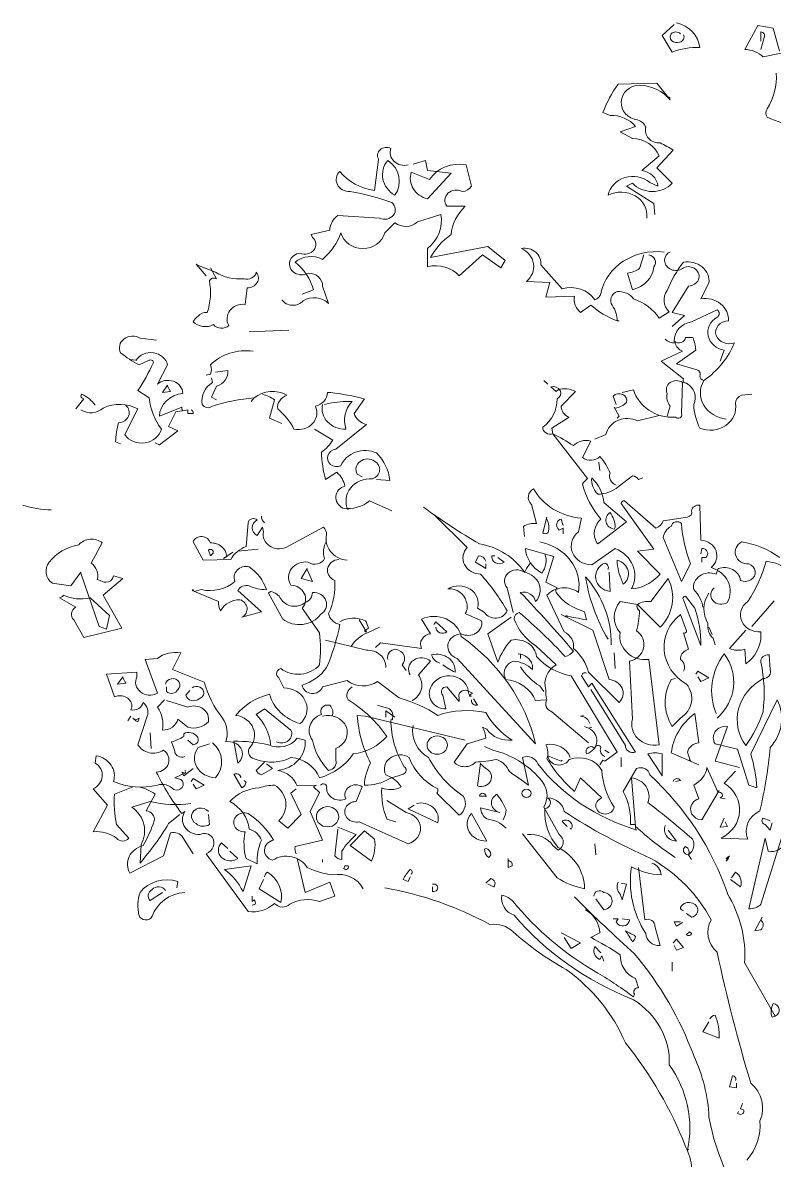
# Model space of a CAD drawing. Header units: metres. Extents: x -208167 to 103314, y -235023 to -104369.
# Drawn here: x 10732 to 14759, y -230575 to -224477 of the extents above; entities that cross this region are included whole.
import ezdxf

# ---------------------------------------------------------------- set-up
doc = ezdxf.new("R2010")
doc.units = ezdxf.units.M
doc.layers.add('FF', color=8, linetype='Continuous')
doc.layers.add('LH', color=94, linetype='Continuous')

# ---------------------------------------------------------------- blocks, each defined once
blk = doc.blocks.new('A$C6F3D4511')
at = {"layer": 'LH', "lineweight": 0}
for p, q in [((1303.59, 3014.61), (1285.37, 3032.82)), ((1138.13, 3026.75), (1129.02, 2988.8)), ((1160.9, 3031.3), (1138.13, 3026.75)), ((1156.35, 3005.5), (1156.35, 3020.68)), ((1180.63, 2991.84), (1160.9, 3031.3)), ((1151.79, 3011.57), (1156.35, 2991.84)), ((1288.41, 2987.28), (1303.59, 3014.61)), ((1086.52, 2994.87), (1153.31, 2979.69)), ((1311.18, 2935.67), (1291.44, 2908.35)), ((1368.86, 2934.16), (1311.18, 2935.67)), ((1291.44, 2911.39), (1292.96, 2909.87)), ((1292.96, 2909.87), (1292.96, 2912.9)), ((1292.96, 2912.9), (1296, 2912.9)), ((1381, 2882.55), (1391.63, 2887.1)), ((1365.82, 2855.22), (1343.05, 2864.33)), ((1347.61, 2844.6), (1365.82, 2855.22)), ((1286.89, 2824.86), (1311.18, 2796.02)), ((1333.95, 2791.47), (1308.14, 2815.76)), ((1311.18, 2796.02), (1288.41, 2770.22)), ((1587.44, 2765.67), (1595.03, 2800.58)), ((1652.71, 2791.47), (1655.75, 2808.17)), ((1655.75, 2808.17), (1673.96, 2802.1)), ((1725.57, 2809.69), (1731.64, 2758.08)), ((1617.8, 2786.92), (1652.71, 2791.47)), ((1652.71, 2744.41), (1617.8, 2786.92)), ((1649.67, 2776.29), (1677, 2788.43)), ((1321.8, 2771.74), (1309.66, 2765.67)), ((1356.71, 2765.67), (1315.73, 2736.82)), ((1347.61, 2770.22), (1356.71, 2765.67)), ((1315.73, 2736.82), (1314.21, 2718.61)), ((1596.55, 2732.27), (1623.87, 2732.27)), ((1667.89, 2706.47), (1632.98, 2718.61)), ((1724.05, 2712.54), (1786.29, 2717.09)), ((1716.46, 2688.25), (1701.28, 2704.95)), ((1798.43, 2692.8), (1825.75, 2685.21)), ((1825.75, 2685.21), (1824.24, 2680.66)), ((1537.35, 2642.71), (1563.15, 2665.48)), ((1563.15, 2665.48), (1648.16, 2647.27)), ((1652.71, 2662.45), (1652.71, 2632.09)), ((1291.44, 2656.37), (1294.48, 2654.86)), ((1336.98, 2629.05), (1330.91, 2651.82)), ((1543.42, 2630.57), (1537.35, 2642.71)), ((1570.74, 2651.82), (1543.42, 2630.57)), ((1605.65, 2616.91), (1570.74, 2651.82)), ((1452.34, 2595.66), (1484.22, 2635.12)), ((1976.03, 2630.57), (1966.92, 2612.35)), ((1968.44, 2622.98), (1992.73, 2633.61)), ((1997.28, 2636.64), (1982.1, 2616.91)), ((1992.73, 2633.61), (1997.28, 2636.64)), ((1347.61, 2594.14), (1355.2, 2621.46)), ((1233.76, 2604.76), (1245.91, 2578.96)), ((1264.12, 2600.21), (1288.41, 2556.19)), ((1505.47, 2607.8), (1470.56, 2606.28)), ((1470.56, 2606.28), (1476.63, 2582)), ((1809.06, 2600.21), (1799.95, 2571.37)), ((1839.42, 2586.55), (1822.72, 2594.14)), ((1924.42, 2569.85), (1921.38, 2597.18)), ((1476.63, 2582), (1434.13, 2583.51)), ((1259.57, 2541.01), (1221.62, 2560.74)), ((1425.02, 2556.19), (1409.84, 2568.33)), ((1288.41, 2556.19), (1270.19, 2551.64)), ((1270.19, 2551.64), (1288.41, 2533.42)), ((1308.14, 2547.08), (1292.96, 2557.71)), ((1367.34, 2542.53), (1370.38, 2542.53)), ((1370.38, 2542.53), (1367.34, 2542.53)), ((1859.15, 2527.35), (1918.35, 2524.31)), ((1258.05, 2515.21), (1268.67, 2515.21)), ((2080.77, 2513.69), (2056.48, 2510.65)), ((1210.99, 2493.96), (1217.06, 2475.74)), ((1282.34, 2471.19), (1253.5, 2493.96)), ((1273.23, 2492.44), (1305.1, 2475.74)), ((1305.1, 2475.74), (1271.71, 2446.9)), ((2067.1, 2477.26), (2082.28, 2469.67)), ((2095.95, 2478.78), (2086.84, 2477.26)), ((1253.5, 2462.08), (1282.34, 2471.19)), ((1968.44, 2457.53), (1950.22, 2460.56)), ((2039.78, 2469.67), (2054.96, 2437.79)), ((1274.75, 2389.22), (1273.23, 2440.83)), ((1479.67, 2443.86), (1473.59, 2437.79)), ((1972.99, 2440.83), (1974.51, 2448.42)), ((1976.03, 2454.49), (1982.1, 2452.97)), ((1362.79, 2424.13), (1346.09, 2428.69)), ((1453.86, 2401.36), (1432.61, 2425.65)), ((1458.42, 2428.69), (1461.45, 2425.65)), ((1461.45, 2425.65), (1469.04, 2433.24)), ((1796.91, 2424.13), (1801.47, 2424.13)), ((1966.92, 2434.76), (1974.51, 2416.54)), ((2039.78, 2434.76), (2035.23, 2425.65)), ((2035.23, 2425.65), (2047.37, 2424.13)), ((2047.37, 2424.13), (2039.78, 2436.27)), ((2039.78, 2436.27), (2039.78, 2434.76)), ((2067.1, 2415.02), (2083.8, 2427.17)), ((1185.19, 2419.58), (1170.01, 2421.1)), ((1376.45, 2418.06), (1371.89, 2404.4)), ((1762, 2389.22), (1746.82, 2413.51)), ((1799.95, 2405.92), (1806.02, 2404.4)), ((1880.4, 2411.99), (1887.99, 2381.63)), ((1910.76, 2415.02), (1915.31, 2408.95)), ((1974.51, 2416.54), (1966.92, 2411.99)), ((2167.29, 2415.02), (2164.25, 2413.51)), ((2164.25, 2413.51), (2176.4, 2396.81)), ((1291.44, 2401.36), (1296, 2384.67)), ((1374.93, 2399.84), (1367.34, 2384.67)), ((2009.42, 2389.22), (2001.83, 2389.22)), ((2009.42, 2395.29), (2009.42, 2389.22)), ((2017.01, 2393.77), (2009.42, 2395.29)), ((2051.93, 2384.67), (2018.53, 2399.84)), ((2018.53, 2393.77), (2027.64, 2392.25)), ((2027.64, 2392.25), (2038.26, 2367.97)), ((2083.8, 2396.81), (2103.53, 2354.31)), ((1308.14, 2386.18), (1340.02, 2377.08)), ((1367.34, 2384.67), (1370.38, 2381.63)), ((1467.52, 2364.93), (1441.72, 2383.15)), ((1887.99, 2381.63), (1869.77, 2372.52)), ((1466, 2355.82), (1414.4, 2281.45)), ((1466, 2355.82), (1467.52, 2364.93)), ((1789.32, 2330.02), (1743.79, 2371)), ((1793.88, 2345.2), (1821.2, 2363.41)), ((2038.26, 2367.97), (2024.6, 2360.38)), ((2024.6, 2360.38), (2051.93, 2337.61)), ((1387.07, 2354.31), (1403.77, 2346.72)), ((1421.99, 2316.36), (1409.84, 2343.68)), ((2051.93, 2337.61), (2058, 2340.65)), ((2117.2, 2342.16), (2109.61, 2339.13)), ((1397.7, 2308.77), (1396.18, 2295.11)), ((1757.45, 2289.04), (1749.86, 2284.48)), ((1787.81, 2292.07), (1804.5, 2279.93)), ((1338.5, 2279.93), (1332.43, 2282.96)), ((1368.86, 2267.78), (1347.61, 2286)), ((1728.61, 2279.93), (1708.87, 2278.41)), ((1245.91, 2179.74), (1247.42, 2237.43)), ((1312.69, 2199.48), (1359.75, 2245.02)), ((1364.3, 2240.46), (1315.73, 2164.57)), ((1356.71, 2210.1), (1390.11, 2241.98)), ((1497.88, 2238.94), (1490.29, 2207.07)), ((1705.84, 2228.32), (1739.23, 2245.02)), ((1642.08, 2220.73), (1593.51, 2167.6)), ((1265.64, 2217.69), (1302.07, 2211.62)), ((1399.22, 2173.67), (1356.71, 2210.1)), ((1428.06, 2193.41), (1423.5, 2216.18)), ((1453.86, 2214.66), (1450.83, 2204.03)), ((1481.18, 2191.89), (1475.11, 2217.69)), ((1510.02, 2202.51), (1508.51, 2185.82)), ((1919.87, 2208.59), (1922.9, 2169.12)), ((1373.41, 2201), (1374.93, 2197.96)), ((1450.83, 2190.37), (1450.83, 2199.48)), ((1450.83, 2199.48), (1456.9, 2196.44)), ((1807.54, 2201), (1863.7, 2167.6)), ((1897.1, 2193.41), (1898.61, 2201)), ((1898.61, 2201), (1906.2, 2187.33)), ((1302.07, 2184.3), (1274.75, 2111.44)), ((1400.73, 2175.19), (1399.22, 2173.67)), ((1986.65, 2146.35), (2001.83, 2176.71)), ((2153.63, 2141.8), (2136.93, 2175.19)), ((1245.91, 2156.98), (1244.39, 2166.08)), ((1340.02, 2161.53), (1306.62, 2123.58)), ((1315.73, 2164.57), (1340.02, 2161.53)), ((1373.41, 2166.08), (1408.32, 2138.76)), ((1506.99, 2166.08), (1464.49, 2152.42)), ((1464.49, 2152.42), (1476.63, 2109.92)), ((1552.53, 2153.94), (1557.08, 2153.94)), ((1576.81, 2153.94), (1581.37, 2143.31)), ((1935.04, 2161.53), (1904.69, 2164.57)), ((1956.3, 2149.39), (1942.63, 2160.01)), ((1951.74, 2152.42), (1956.3, 2149.39)), ((1972.99, 2156.98), (1976.03, 2153.94)), ((1976.03, 2153.94), (1979.06, 2163.05)), ((1238.32, 2150.9), (1244.39, 2150.9)), ((1244.39, 2150.9), (1244.39, 2143.31)), ((1274.75, 2111.44), (1261.08, 2140.28)), ((1538.87, 2143.31), (1547.97, 2150.9)), ((1581.37, 2143.31), (1566.19, 2132.69)), ((1566.19, 2132.69), (1566.19, 2140.28)), ((1945.67, 2147.87), (1986.65, 2146.35)), ((1223.14, 2123.58), (1220.1, 2132.69)), ((1381, 2094.74), (1382.52, 2126.62)), ((1831.83, 2131.17), (1824.24, 2111.44)), ((1840.93, 2115.99), (1831.83, 2132.69)), ((1831.83, 2132.69), (1831.83, 2131.17)), ((2106.57, 2115.99), (2120.23, 2120.55)), ((2168.81, 2125.1), (2141.48, 2037.06)), ((2168.81, 2126.62), (2168.81, 2125.1)), ((2183.99, 2103.85), (2168.81, 2126.62)), ((1320.28, 2078.04), (1294.48, 2115.99)), ((1344.57, 2099.29), (1347.61, 2100.81)), ((1347.61, 2100.81), (1349.12, 2099.29)), ((1362.79, 2111.44), (1361.27, 2106.88)), ((1476.63, 2109.92), (1459.93, 2100.81)), ((1534.31, 2100.81), (1525.2, 2059.83)), ((1824.24, 2111.44), (1840.93, 2115.99)), ((2135.41, 2088.67), (2106.57, 2115.99)), ((2139.97, 2112.96), (2144.52, 2114.47)), ((2211.31, 2108.4), (2183.99, 2103.85)), ((1255.01, 2067.42), (1268.67, 2087.15)), ((1449.31, 2027.95), (1475.11, 2088.67)), ((1868.26, 2049.2), (1889.51, 2091.71)), ((1889.51, 2091.71), (1886.47, 2094.74)), ((1900.13, 2061.35), (1935.04, 2096.26)), ((2003.35, 2096.26), (1963.89, 2078.04)), ((1989.69, 2097.78), (2000.32, 2094.74)), ((2000.32, 2094.74), (2001.83, 2097.78)), ((2001.83, 2097.78), (2003.35, 2096.26)), ((2108.09, 2034.02), (2135.41, 2088.67)), ((2126.3, 2055.27), (2155.14, 2084.12)), ((2200.68, 2084.12), (2176.4, 2068.94)), ((1136.61, 2079.56), (1170.01, 2037.06)), ((1271.71, 2081.08), (1245.91, 2005.18)), ((1306.62, 2035.54), (1340.02, 2073.49)), ((1340.02, 2073.49), (1365.82, 2078.04)), ((1567.71, 2059.83), (1578.33, 2067.42)), ((1839.42, 2067.42), (1813.61, 2026.43)), ((1267.16, 2029.47), (1276.26, 2056.79)), ((1453.86, 2056.79), (1406.81, 2030.99)), ((1418.95, 2061.35), (1415.91, 2047.69)), ((1447.79, 2053.76), (1444.75, 2055.27)), ((1528.24, 2052.24), (1563.15, 2024.92)), ((1596.55, 2058.31), (1572.26, 2046.17)), ((1928.97, 2052.24), (1900.13, 2061.35)), ((2130.86, 2032.51), (2126.3, 2055.27)), ((1233.76, 2035.54), (1229.21, 2023.4)), ((1640.57, 2044.65), (1623.87, 2027.95)), ((1643.6, 2040.1), (1640.57, 2044.65)), ((1661.82, 2049.2), (1648.16, 2024.92)), ((1742.27, 2026.43), (1724.05, 2035.54)), ((1740.75, 2034.02), (1746.82, 2029.47)), ((1743.79, 2027.95), (1754.41, 2047.69)), ((2164.25, 2018.84), (2108.09, 2034.02)), ((2141.48, 2037.06), (2130.86, 2032.51)), ((2179.43, 2047.69), (2164.25, 2018.84)), ((1156.35, 2021.88), (1156.35, 2027.95)), ((1179.12, 2030.99), (1203.4, 2000.63)), ((1227.69, 2017.33), (1224.65, 2006.7)), ((1264.12, 1999.11), (1271.71, 2026.43)), ((1406.81, 2030.99), (1382.52, 1949.02)), ((1563.15, 2024.92), (1547.97, 1977.86)), ((1745.3, 2027.95), (1743.79, 2027.95)), ((1746.82, 2029.47), (1745.3, 2027.95)), ((1180.63, 1999.11), (1179.12, 1974.82)), ((1267.16, 1997.59), (1264.12, 1999.11)), ((1491.81, 2005.18), (1461.45, 1973.31)), ((1661.82, 2000.63), (1722.53, 2009.74)), ((1722.53, 2009.74), (1730.12, 2002.15)), ((1743.79, 1997.59), (1804.5, 2014.29)), ((1142.69, 1965.72), (1144.2, 1990)), ((1323.32, 1982.41), (1308.14, 1841.25)), ((1374.93, 1993.04), (1373.41, 1967.23)), ((1608.69, 1983.93), (1491.81, 1842.76)), ((1514.58, 1991.52), (1514.58, 1983.93)), ((2032.19, 1965.72), (2020.05, 1993.04)), ((2054.96, 1983.93), (2073.18, 1982.41)), ((2073.18, 1982.41), (2054.96, 1926.25)), ((1347.61, 1883.75), (1352.16, 1979.38)), ((1666.37, 1956.61), (1648.16, 1979.38)), ((1690.66, 1973.31), (1684.59, 1964.2)), ((1985.14, 1944.47), (2032.19, 1965.72)), ((1250.46, 1962.68), (1233.76, 1952.06)), ((1233.76, 1952.06), (1245.91, 1945.98)), ((1245.91, 1945.98), (1250.46, 1953.57)), ((1253.5, 1958.13), (1250.46, 1962.68)), ((1289.93, 1949.02), (1283.85, 1950.54)), ((1367.34, 1911.07), (1412.88, 1961.16)), ((1438.68, 1955.09), (1370.38, 1829.1)), ((1423.5, 1955.09), (1412.88, 1936.88)), ((1537.35, 1952.06), (1537.35, 1949.02)), ((1874.33, 1952.06), (1866.74, 1935.36)), ((2085.32, 1961.16), (2130.86, 1958.13)), ((2085.32, 1953.57), (2085.32, 1961.16)), ((2106.57, 1952.06), (2102.02, 1942.95)), ((2114.16, 1941.43), (2106.57, 1953.57)), ((2106.57, 1953.57), (2106.57, 1952.06)), ((2130.86, 1958.13), (2118.71, 1920.18)), ((1408.32, 1942.95), (1343.05, 1829.1)), ((1358.23, 1839.73), (1409.84, 1932.32)), ((1412.88, 1936.88), (1408.32, 1942.95)), ((1485.74, 1938.39), (1479.67, 1929.29)), ((1605.65, 1912.59), (1623.87, 1936.88)), ((1727.09, 1945.98), (1695.21, 1918.66)), ((1809.06, 1936.88), (1772.63, 1947.5)), ((2041.3, 1929.29), (2041.3, 1936.88)), ((2102.02, 1942.95), (2114.16, 1941.43)), ((1171.53, 1826.07), (1132.06, 1915.63)), ((1491.81, 1914.11), (1476.63, 1915.63)), ((1584.4, 1917.14), (1578.33, 1906.52)), ((1585.92, 1926.25), (1593.51, 1930.8)), ((1590.48, 1923.21), (1585.92, 1926.25)), ((1590.48, 1923.21), (1587.44, 1921.7)), ((1587.44, 1921.7), (1590.48, 1921.7)), ((1587.44, 1914.11), (1587.44, 1915.63)), ((1591.99, 1926.25), (1590.48, 1923.21)), ((1590.48, 1921.7), (1590.48, 1923.21)), ((1605.65, 1918.66), (1605.65, 1912.59)), ((1629.94, 1923.21), (1625.39, 1900.45)), ((2012.46, 1923.21), (2006.39, 1930.8)), ((2044.34, 1915.63), (2054.96, 1903.48)), ((1701.28, 1886.78), (1714.95, 1897.41)), ((1711.91, 1901.96), (1717.98, 1903.48)), ((1714.95, 1897.41), (1714.95, 1886.78)), ((1717.98, 1903.48), (1727.09, 1906.52)), ((1895.58, 1900.45), (1856.11, 1865.53)), ((1907.72, 1891.34), (1895.58, 1900.45)), ((2009.42, 1903.48), (2041.3, 1914.11)), ((2092.91, 1903.48), (2094.43, 1898.93)), ((1255.01, 1892.86), (1248.94, 1844.28)), ((1276.26, 1885.27), (1288.41, 1871.61)), ((1467.52, 1895.89), (1412.88, 1844.28)), ((1425.02, 1888.3), (1420.47, 1889.82)), ((1596.55, 1848.84), (1745.3, 1888.3)), ((1704.32, 1883.75), (1705.84, 1882.23)), ((1707.36, 1882.23), (1704.32, 1883.75)), ((1745.3, 1888.3), (1757.45, 1889.82)), ((2024.6, 1883.75), (2009.42, 1870.09)), ((2070.14, 1888.3), (2083.8, 1841.25)), ((2086.84, 1882.23), (2082.28, 1885.27)), ((2082.28, 1885.27), (2083.8, 1879.2)), ((2083.8, 1879.2), (2086.84, 1880.71)), ((2086.84, 1880.71), (2091.39, 1885.27)), ((2091.39, 1885.27), (2086.84, 1882.23)), ((2094.43, 1888.3), (2098.98, 1880.71)), ((1224.65, 1813.92), (1206.44, 1871.61)), ((1408.32, 1870.09), (1412.88, 1868.57)), ((1412.88, 1868.57), (1408.32, 1870.09)), ((1412.88, 1868.57), (1418.95, 1871.61)), ((1564.67, 1867.05), (1570.74, 1870.09)), ((1839.42, 1879.2), (1842.45, 1876.16)), ((1566.19, 1851.87), (1593.51, 1842.76)), ((1834.86, 1848.84), (1847.01, 1851.87)), ((1941.12, 1847.32), (1935.04, 1810.89)), ((2001.83, 1841.25), (2009.42, 1848.84)), ((2015.5, 1854.91), (2015.5, 1859.46)), ((2065.59, 1860.98), (2064.07, 1835.18)), ((1191.26, 1833.66), (1174.56, 1774.46)), ((1224.65, 1842.76), (1191.26, 1833.66)), ((1388.59, 1832.14), (1382.52, 1827.59)), ((1403.77, 1835.18), (1408.32, 1838.21)), ((1555.56, 1832.14), (1567.71, 1838.21)), ((1593.51, 1842.76), (1613.24, 1812.41)), ((1789.32, 1815.44), (1789.32, 1835.18)), ((1994.24, 1836.69), (1977.55, 1842.76)), ((2029.16, 1830.62), (2033.71, 1845.8)), ((1188.22, 1803.3), (1224.65, 1813.92)), ((1248.94, 1807.85), (1289.93, 1827.59)), ((1265.64, 1829.1), (1261.08, 1813.92)), ((1261.08, 1813.92), (1262.6, 1816.96)), ((1303.59, 1789.64), (1303.59, 1826.07)), ((1324.84, 1826.07), (1305.1, 1792.67)), ((1364.3, 1820), (1364.3, 1804.82)), ((1370.38, 1829.1), (1388.59, 1813.92)), ((1388.59, 1813.92), (1391.63, 1815.44)), ((1391.63, 1815.44), (1396.18, 1807.85)), ((1453.86, 1813.92), (1452.34, 1815.44)), ((1473.59, 1823.03), (1453.86, 1813.92)), ((1502.44, 1774.46), (1511.54, 1820)), ((2147.55, 1810.89), (2146.04, 1823.03)), ((1210.99, 1777.49), (1194.3, 1797.23)), ((1236.8, 1803.3), (1220.1, 1762.31)), ((1361.27, 1763.83), (1341.53, 1801.78)), ((1566.19, 1801.78), (1573.78, 1809.37)), ((1573.78, 1810.89), (1578.33, 1772.94)), ((1883.44, 1801.78), (1892.54, 1809.37)), ((1900.13, 1791.16), (1883.44, 1801.78)), ((1895.58, 1812.41), (1907.72, 1798.74)), ((2015.5, 1789.64), (2001.83, 1801.78)), ((2012.46, 1797.23), (2013.98, 1798.74)), ((2013.98, 1798.74), (2012.46, 1797.23)), ((2012.46, 1795.71), (2013.98, 1794.19)), ((2013.98, 1794.19), (2012.46, 1795.71)), ((2013.98, 1794.19), (2018.53, 1795.71)), ((2018.53, 1795.71), (2015.5, 1789.64)), ((1283.85, 1780.53), (1276.26, 1782.05)), ((1285.37, 1783.57), (1286.89, 1780.53)), ((1305.1, 1792.67), (1303.59, 1789.64)), ((1343.05, 1706.15), (1349.12, 1786.6)), ((1425.02, 1786.6), (1393.14, 1753.21)), ((1434.13, 1763.83), (1425.02, 1786.6)), ((1708.87, 1785.08), (1689.14, 1792.67)), ((1922.9, 1779.01), (1925.94, 1782.05)), ((1941.12, 1792.67), (1928.97, 1769.9)), ((2001.83, 1785.08), (1985.14, 1774.46)), ((2004.87, 1780.53), (2001.83, 1785.08)), ((2029.16, 1786.6), (2013.98, 1794.19)), ((2020.05, 1783.57), (2029.16, 1786.6)), ((1174.56, 1774.46), (1162.42, 1769.9)), ((1218.58, 1765.35), (1244.39, 1716.78)), ((1248.94, 1751.69), (1256.53, 1774.46)), ((1695.21, 1775.98), (1692.18, 1771.42)), ((1749.86, 1771.42), (1758.97, 1747.14)), ((1813.61, 1762.31), (1822.72, 1771.42)), ((1827.27, 1730.44), (1813.61, 1762.31)), ((1818.16, 1774.46), (1847.01, 1772.94)), ((1822.72, 1771.42), (1818.16, 1774.46)), ((1856.11, 1760.8), (1848.52, 1768.39)), ((1985.14, 1774.46), (1997.28, 1768.39)), ((1997.28, 1768.39), (2001.83, 1775.98)), ((2091.39, 1771.42), (2118.71, 1759.28)), ((2129.34, 1741.06), (2150.59, 1768.39)), ((1217.06, 1753.21), (1209.48, 1751.69)), ((1564.67, 1756.24), (1566.19, 1756.24)), ((1566.19, 1756.24), (1564.67, 1756.24)), ((1566.19, 1756.24), (1575.3, 1756.24)), ((1605.65, 1724.37), (1639.05, 1760.8)), ((1684.59, 1728.92), (1713.43, 1748.65)), ((1840.93, 1725.88), (1856.11, 1760.8)), ((2058, 1759.28), (2071.66, 1731.96)), ((2065.59, 1747.14), (2092.91, 1738.03)), ((1456.9, 1692.49), (1479.67, 1738.03)), ((1544.94, 1728.92), (1573.78, 1736.51)), ((1637.53, 1712.22), (1681.55, 1734.99)), ((1681.55, 1734.99), (1672.44, 1741.06)), ((1809.06, 1683.38), (1827.27, 1730.44)), ((2018.53, 1727.4), (2013.98, 1730.44)), ((2150.59, 1697.04), (2129.34, 1741.06)), ((1142.69, 1700.08), (1139.65, 1712.22)), ((1142.69, 1715.26), (1153.31, 1719.81)), ((1206.44, 1706.15), (1209.48, 1713.74)), ((1210.99, 1719.81), (1217.06, 1704.63)), ((1587.44, 1727.4), (1564.67, 1681.86)), ((1754.41, 1713.74), (1681.55, 1677.31)), ((1713.43, 1718.29), (1699.77, 1713.74)), ((1860.67, 1703.12), (1840.93, 1725.88)), ((1874.33, 1715.26), (1860.67, 1703.12)), ((1977.55, 1709.19), (1979.06, 1725.88)), ((2038.26, 1710.71), (2021.57, 1725.88)), ((1150.28, 1709.19), (1142.69, 1700.08)), ((1217.06, 1704.63), (1206.44, 1706.15)), ((1282.34, 1681.86), (1294.48, 1700.08)), ((1341.53, 1700.08), (1343.05, 1703.12)), ((1343.05, 1709.19), (1350.64, 1709.19)), ((1343.05, 1703.12), (1343.05, 1709.19)), ((1438.68, 1701.6), (1440.2, 1703.12)), ((1731.64, 1684.9), (1746.82, 1698.56)), ((1746.82, 1698.56), (1768.07, 1674.27)), ((1786.29, 1704.63), (1758.97, 1692.49)), ((1790.84, 1657.58), (1786.29, 1701.6)), ((2045.85, 1657.58), (2035.23, 1695.53)), ((2115.68, 1709.19), (2097.46, 1686.42)), ((1125.99, 1686.42), (1156.35, 1577.13)), ((1150.28, 1686.42), (1145.72, 1665.17)), ((1174.56, 1569.54), (1150.28, 1686.42)), ((1176.08, 1684.9), (1215.55, 1686.42)), ((1403.77, 1677.31), (1402.25, 1659.1)), ((1511.54, 1694.01), (1459.93, 1621.15)), ((1850.04, 1672.76), (1809.06, 1683.38)), ((1950.22, 1669.72), (1959.33, 1678.83)), ((2017.01, 1687.94), (2001.83, 1660.61)), ((1466.01, 1674.27), (1458.42, 1666.69)), ((1567.71, 1668.2), (1566.19, 1669.72)), ((1768.07, 1674.27), (1736.2, 1648.47)), ((1780.22, 1665.17), (1780.22, 1651.51)), ((1982.1, 1660.61), (1919.87, 1564.98)), ((1935.04, 1653.02), (1947.19, 1665.17)), ((2079.25, 1675.79), (2080.77, 1645.43)), ((1207.96, 1648.47), (1203.4, 1657.58)), ((1203.4, 1657.58), (1207.96, 1653.02)), ((1204.92, 1653.02), (1207.96, 1648.47)), ((1207.96, 1653.02), (1206.44, 1651.51)), ((1264.12, 1659.1), (1259.57, 1651.51)), ((1532.79, 1637.84), (1532.79, 1653.02)), ((1558.6, 1659.1), (1561.63, 1654.54)), ((1809.06, 1646.95), (1809.06, 1651.51)), ((1809.06, 1651.51), (1809.06, 1646.95)), ((1834.86, 1596.86), (1847.01, 1653.02)), ((1922.9, 1653.02), (1906.2, 1643.92)), ((2095.95, 1628.74), (2045.85, 1657.58)), ((1200.37, 1621.15), (1194.3, 1630.25)), ((1338.5, 1637.84), (1329.39, 1551.32)), ((1526.72, 1640.88), (1532.79, 1637.84)), ((1771.11, 1640.88), (1775.66, 1640.88)), ((1775.66, 1640.88), (1777.18, 1636.33)), ((1915.31, 1640.88), (1954.78, 1634.81)), ((1927.46, 1598.38), (1915.31, 1640.88)), ((1186.71, 1605.97), (1201.89, 1618.11)), ((1356.71, 1610.52), (1364.3, 1612.04)), ((1362.79, 1584.72), (1356.71, 1610.52)), ((1554.04, 1605.97), (1563.15, 1610.52)), ((1566.19, 1612.04), (1558.6, 1619.63)), ((1681.55, 1615.08), (1678.51, 1622.67)), ((1689.14, 1618.11), (1681.55, 1615.08)), ((1790.84, 1590.79), (1798.43, 1613.56)), ((1798.43, 1613.56), (1834.86, 1596.86)), ((1903.17, 1602.93), (1897.1, 1618.11)), ((2026.12, 1604.45), (2024.6, 1615.08)), ((1365.82, 1593.82), (1362.79, 1584.72)), ((1645.12, 1598.38), (1645.12, 1605.97)), ((1871.29, 1580.16), (1903.17, 1602.93)), ((2065.59, 1583.2), (2047.37, 1596.86)), ((1390.11, 1568.02), (1402.25, 1586.23)), ((1432.61, 1587.75), (1434.13, 1589.27)), ((1813.61, 1581.68), (1790.84, 1590.79)), ((1909.24, 1577.13), (1913.79, 1575.61)), ((1913.79, 1581.68), (1910.76, 1584.72)), ((1913.79, 1590.79), (1913.79, 1581.68)), ((1259.57, 1555.88), (1267.16, 1561.95)), ((1412.88, 1566.5), (1417.43, 1568.02)), ((1165.46, 1533.11), (1154.83, 1555.88)), ((1282.34, 1540.7), (1273.23, 1546.77)), ((1276.26, 1548.29), (1285.37, 1548.29)), ((1285.37, 1548.29), (1282.34, 1540.7)), ((1362.79, 1552.84), (1352.16, 1551.32)), ((1368.86, 1552.84), (1376.45, 1552.84)), ((1371.89, 1548.29), (1368.86, 1552.84)), ((1368.86, 1543.73), (1371.89, 1548.29)), ((1156.35, 1534.63), (1165.46, 1533.11)), ((1259.57, 1528.55), (1262.6, 1531.59)), ((1262.6, 1531.59), (1267.16, 1527.04)), ((1314.21, 1540.7), (1306.62, 1508.82)), ((1396.18, 1530.07), (1409.84, 1522.48)), ((1453.86, 1530.07), (1425.02, 1513.37)), ((1282.34, 1519.45), (1271.71, 1505.78)), ((1286.89, 1513.37), (1282.34, 1519.45)), ((1282.34, 1501.23), (1285.37, 1508.82)), ((1425.02, 1513.37), (1438.68, 1504.27)), ((1438.68, 1504.27), (1449.31, 1522.48)), ((1271.71, 1505.78), (1282.34, 1501.23)), ((1390.11, 1483.02), (1393.14, 1492.12)), ((1393.14, 1492.12), (1396.18, 1486.05)), ((1403.77, 1507.3), (1394.66, 1496.68)), ((1180.63, 1479.98), (1135.1, 1391.94)), ((1288.41, 1481.5), (1288.41, 1466.32)), ((1343.05, 1454.18), (1338.5, 1439)), ((1344.57, 1428.37), (1346.09, 1423.82)), ((1139.65, 1390.42), (1135.1, 1391.94)), ((1242.87, 1366.14), (1233.76, 1382.83)), ((1218.58, 1355.51), (1242.87, 1366.14)), ((1198.85, 1293.27), (1203.4, 1275.06)), ((1192.78, 1273.54), (1192.78, 1281.13)), ((1203.4, 1275.06), (1192.78, 1273.54)), ((1186.71, 1238.63), (1182.15, 1237.11)), ((1183.67, 1247.74), (1186.71, 1238.63)), ((1186.71, 1229.52), (1191.26, 1231.04)), ((1191.26, 1231.04), (1189.74, 1234.08)), ((1265.64, 1170.32), (1264.12, 1171.84))]:
    blk.add_line(p, q, dxfattribs=at)
for centre, radius, start, end in [((1294.07, 2990.5), 46.85, 104.5, 174.65), ((1157.11, 3014.61), 6.12, 97.13, 209.74), ((1279.3, 3012.33), 8.49, 153.43, 259.7), ((1283.09, 3011.57), 9.14, 41.63, 138.37), ((1282.15, 3012.33), 9.42, 242.4, 34.33), ((1182.66, 2950.47), 41.42, 92.8, 135.12), ((1251.5, 2902.43), 92.53, 66.49, 92.52), ((1244.95, 2946.9), 111.51, 177.19, 208.8), ((1340.97, 2870.32), 62.44, 93.66, 142.48), ((1335.44, 2903.64), 29.04, 279.07, 86.95), ((1198.18, 2822.53), 203.94, 18.46, 33.18), ((1134.34, 2886.34), 14.6, 332.1, 27.9), ((1379.45, 2837.14), 45.43, 88.04, 143.24), ((751.77, 3772.92), 977.03, 291.08, 293.88), ((1344.57, 2858.26), 17.31, 105.26, 164.74), ((1307.57, 2857.88), 20.89, 267.4, 13.66), ((1384.8, 2687.86), 168.4, 117.66, 125.55), ((1349.74, 2800.26), 44.39, 92.75, 159.57), ((1713.85, 2816.18), 13.4, 331.02, 118.98), ((1687.18, 2821.11), 21.29, 254.68, 18.6), ((1606.02, 2751.68), 50.12, 29.41, 102.66), ((1738.68, 2773.42), 43.86, 127.61, 211.52), ((1679.72, 2784.28), 40.09, 302.54, 36.58), ((1338.96, 2762.42), 29.48, 99.79, 173.68), ((1347.08, 2744.01), 37.52, 9.94, 132.35), ((1643.23, 2778.35), 35.24, 285.61, 16.62), ((1717.97, 2837.94), 81.02, 279.72, 323.68), ((1769.02, 2776.28), 19.74, 267.26, 43.86), ((1318.01, 2795.43), 38.88, 220.43, 319.57), ((1601.86, 2772.5), 15.96, 205.35, 267.27), ((1364.76, 2716.98), 38.66, 60.09, 186.6), ((1609.86, 2741.95), 17.03, 325.37, 120.94), ((1825.15, 2446.13), 315.63, 100.42, 112.21), ((1541.29, 2678.99), 76.76, 4.65, 43.96), ((1716.58, 2726.59), 15.92, 132.42, 298.02), ((1693.31, 2708.26), 61.21, 170.26, 228.45), ((1763.52, 2690.53), 34.99, 3.73, 49.4), ((1685.36, 2722.74), 23.88, 222.97, 311.82), ((1553.28, 2602.48), 104.91, 25.27, 52.05), ((1749.1, 2695.71), 33.48, 192.87, 347.13), ((1879.88, 2718.68), 102.75, 197.22, 226.43), ((1834.97, 2668.91), 15.92, 132.42, 298.02), ((1508.42, 2638.46), 24.43, 79.05, 187.85), ((1528.44, 2632.46), 33.7, 117.15, 227.03), ((1283.14, 2642.67), 16.65, 226.61, 47.08), ((1312, 2573.17), 83.99, 10.22, 97.84), ((1325.85, 2639.52), 12.56, 101.64, 216.28), ((1826.51, 2614.63), 34.36, 46.79, 120.53), ((1840.06, 2636.82), 18.19, 237.58, 82.46), ((1265.78, 2608.04), 32.19, 79.39, 185.84), ((1264.54, 2616.24), 16.03, 63.41, 268.51), ((1108.54, 2525.66), 199.06, 19.66, 34.94), ((1359.27, 2636.3), 43.74, 185.52, 254.54), ((1360.23, 2659.21), 38.08, 232.36, 262.4), ((1640.57, 2589.2), 44.57, 74.19, 141.57), ((1907.06, 2574.5), 86.6, 131.18, 166.89), ((1829.55, 2600.97), 20.51, 87.88, 182.12), ((1920.78, 2613.38), 16.21, 143.67, 272.13), ((1921.42, 2625.53), 13.93, 190.56, 288.93), ((1933.32, 2673.14), 61.23, 263.08, 305), ((1970.72, 2605.52), 7.81, 29.06, 119.05), ((2095.73, 2589.42), 119.84, 170.44, 196.1), ((1272.52, 2577.07), 28.16, 316.55, 33.51), ((1439.44, 2556.19), 41.52, 71.9, 149.21), ((1239.43, 2544.98), 34.6, 79.21, 184.06), ((1372.81, 2508.63), 75.24, 110.8, 149.26), ((1368.86, 2563.78), 27.36, 86.82, 146.31), ((1363.82, 2576.27), 16.22, 330.71, 66.16), ((1409.84, 2591.86), 15.65, 194.04, 247.16), ((1401.92, 2579.07), 32.51, 315.27, 7.86), ((1821.68, 2550.68), 30.01, 57.28, 136.4), ((1853.31, 2587.77), 19.44, 217.55, 327.9), ((1226.17, 2554.67), 7.59, 126.87, 233.13), ((1311.03, 2676.38), 146.42, 293.91, 312.44), ((1416.81, 2542.89), 46.43, 146.77, 180.45), ((1927.05, 2545.78), 24.22, 333.42, 96.23), ((1204.92, 2523.56), 18.97, 343.74, 90), ((1205.6, 2523.36), 29.89, 280.39, 57.61), ((1982.86, 2542.91), 13.48, 32.35, 99.73), ((1975.27, 2526.59), 30.23, 28.5, 51.11), ((1254.32, 2510.38), 31.08, 357.7, 80.28), ((1959.45, 2545.33), 14.95, 224.05, 323.58), ((1983.88, 2557.24), 24.2, 239.17, 317.89), ((1203.4, 2525.83), 21.14, 248.96, 338.96), ((1308.9, 2493.2), 55.41, 156.6, 179.21), ((1278.3, 2515.69), 9.64, 182.85, 317.18), ((1285.59, 2523.77), 17.76, 264.39, 319.21), ((2091.97, 2497.72), 19.5, 334.74, 125.06), ((1328.91, 2555.71), 142.05, 200.44, 231.94), ((1266.49, 2508.64), 17.55, 292.59, 351.66), ((1922.59, 2420.67), 72.51, 42.52, 98.17), ((2064.77, 2464.41), 25.53, 30.2, 168.12), ((2064.83, 2473.97), 4, 55.31, 198.43), ((1961.08, 2666.28), 230.97, 301.65, 310.02), ((1254.44, 2454.49), 7.65, 97.13, 203.39), ((1973.51, 2457.33), 23.51, 172.09, 253.72), ((1993.49, 2462.08), 19.04, 156.5, 203.5), ((2489.85, 2658.65), 467.4, 203.44, 209.69), ((1203.01, 2423.33), 43.5, 276.53, 28.18), ((1239.33, 2451.71), 8.1, 284.47, 358.21), ((1266.9, 2444.62), 5.32, 272.73, 25.35), ((1282.12, 2428.6), 15.12, 336.67, 126.01), ((1951.55, 2410.52), 37.13, 350.52, 54.72), ((2039.38, 2421.73), 22.38, 45.88, 177.73), ((1282.07, 2415.7), 27.93, 122.28, 203.86), ((1287.38, 2443.62), 60.58, 266.66, 345.73), ((1268.93, 2417.3), 27.59, 324.71, 11.1), ((1448.79, 2399.28), 30.94, 71.88, 121.54), ((1465.44, 2422.93), 10.92, 70.75, 239.7), ((1847.33, 2063.05), 364.58, 97.95, 106), ((1826.13, 2425.19), 24.69, 182.47, 254.85), ((1883.58, 2386.5), 39.4, 46.39, 122.9), ((2012.68, 2383.6), 39.26, 1.56, 83.67), ((1179.87, 2406.17), 14.42, 359, 68.38), ((1231.99, 2399.86), 38.18, 170.87, 293.84), ((1367.66, 2410.75), 11.43, 39.73, 196.87), ((1377.42, 2425.54), 27.51, 221.17, 261.61), ((1520.93, 2412.72), 61, 179.27, 229.34), ((1772.63, 2293.95), 115.25, 76.29, 93.78), ((1728.23, 2377.91), 48.15, 342.48, 40.14), ((1853.84, 2399.09), 22.13, 354.09, 67.83), ((1913.8, 2367.96), 55.26, 105.95, 127.18), ((1889.38, 2169.06), 246.9, 70.21, 85.03), ((1954.77, 2425.65), 112.84, 326.53, 354.59), ((2191.12, 2375.48), 51.46, 117.59, 147.83), ((2165.01, 2418.06), 3.79, 306.87, 53.13), ((1143.44, 2409.71), 113.22, 336.7, 357.31), ((1279.71, 2386.8), 5.52, 154.08, 318.54), ((1434.41, 2401.17), 19.45, 292.06, 0.56), ((1735.94, 2397.06), 27.21, 286.75, 343.25), ((1775.66, 2397.48), 34.1, 267.45, 11.7), ((1845.11, 2390.36), 27.7, 156.6, 283.46), ((1944.12, 2321.63), 101.56, 132.24, 155.7), ((1979.44, 2408.57), 9.67, 228.18, 334.44), ((2006.39, 2390.74), 4.8, 108.44, 198.43), ((2011.7, 2398.33), 7, 319.4, 12.53), ((2110.94, 2352.2), 52.22, 62.06, 121.31), ((2113.57, 2390.76), 16.75, 133.63, 266.82), ((2153.88, 2416.29), 25.76, 224.2, 305.41), ((1355.3, 2348.65), 32.27, 10.09, 118.26), ((1966.13, 2336.85), 151.16, 2.02, 14.24), ((1590.98, 2130.34), 257.8, 119, 127.05), ((1469.92, 2366.39), 11.27, 249.69, 0.3), ((2078.11, 2370.25), 30.01, 193.16, 327.92), ((1416.67, 2319.24), 25.38, 41.61, 105.62), ((1851.56, 2377.08), 65.91, 208.93, 231.55), ((1788.13, 2271.11), 79.59, 138.41, 174.74), ((1745.56, 2289.29), 38.58, 20.34, 116.06), ((1787.48, 2315.82), 14.32, 246.35, 82.61), ((1608.7, 2329.21), 201.91, 345.87, 358.94), ((1468.29, 2259.94), 92.5, 141.22, 160.67), ((1409.85, 2330.24), 18.43, 222.12, 311.15), ((1740.06, 2296.59), 16.07, 121.57, 250.45), ((1742.27, 2296.9), 17.09, 332.62, 128.43), ((1366.58, 2285.24), 15.37, 290.23, 20.22), ((1819.31, 2260.65), 44.49, 135.07, 168.78), ((1349.12, 2273.86), 12.24, 97.13, 150.25), ((1459.55, 2235.65), 69.73, 137.28, 174.8), ((1274.23, 2307.02), 151.77, 322.52, 346.79), ((1371.13, 2280.18), 37.29, 318.85, 4.28), ((1395.42, 2257.92), 30.23, 28.5, 51.11), ((1737.06, 2244.46), 37.06, 336.75, 93.68), ((1401.04, 2304.22), 48.61, 228.55, 267.85), ((1416.3, 2303.43), 87.55, 274.72, 333.78), ((1486.37, 2250.67), 16.43, 314.47, 58.95), ((1769.5, 2250.45), 19.84, 297.64, 71.89), ((1249.36, 2227.35), 10.26, 5.4, 100.86), ((1358.99, 2239.7), 5.37, 8.13, 81.87), ((1770.35, 2275.94), 43.87, 224.82, 280.97), ((2210.83, 2363.81), 133.99, 270.85, 289.4), ((1267.92, 2226.04), 8.65, 164.75, 254.74), ((1420.03, 2199.76), 46.64, 146.81, 178.48), ((1372.11, 2212.92), 15.23, 280.67, 54.27), ((1149.39, 2847.04), 796.75, 302.31, 309.74), ((1882.98, 2220.27), 17.19, 317.15, 356.45), ((1013.87, 2225.64), 261.53, 340.95, 355.93), ((1281.36, 2201.54), 8.62, 6.5, 140.1), ((1277.78, 2181.26), 24.48, 7.13, 60.25), ((1320.54, 2217.06), 19.25, 196.41, 245.96), ((1370.74, 2190.78), 33.8, 332.54, 44.95), ((1451.58, 2206.31), 8.65, 15.26, 74.74), ((1449.31, 2204.79), 11.28, 312.27, 19.65), ((1502.3, 2201.41), 30.24, 154.02, 198.35), ((1494.85, 2181.77), 25.71, 53.81, 100.2), ((1911.85, 2207.32), 8.11, 8.97, 134.16), ((1899.07, 2200.24), 14.74, 298.94, 61.06), ((1407.63, 2169.9), 31.14, 271.28, 49.01), ((1477.39, 2195.68), 5.37, 225, 315), ((1768.6, 2181.32), 35.2, 276.57, 12.35), ((1820.01, 2189.39), 17.03, 137.06, 181.82), ((1873.7, 2189.18), 23.78, 245.14, 10.25), ((1989.14, 2172.46), 13.39, 18.49, 168.24), ((1201.5, 2067.18), 110.74, 98.47, 130.88), ((1175.21, 2159.85), 19.59, 268.11, 59.37), ((1248.04, 2153.73), 26.1, 94.7, 228.43), ((1500.99, 2104.5), 73.8, 101.92, 188.79), ((1595.3, 2074.35), 101.32, 101.39, 148.94), ((1770.59, 2160.24), 37.05, 342.97, 29.05), ((1905.28, 2127.42), 45.27, 26.86, 67.09), ((1975.04, 2151.9), 23.31, 87.58, 178.72), ((2152.97, 2157.42), 23.94, 37.99, 132.07), ((2159.24, 2104.91), 68.42, 34.15, 79.39), ((1244.55, 2157.22), 8.87, 91.03, 225.36), ((1394, 2120.79), 49.76, 114.45, 205.59), ((1511.71, 2145.51), 35.47, 161.13, 215.13), ((1454.21, 2169.67), 52.9, 302.59, 356.11), ((1546.1, 2151.84), 11.18, 229.7, 10.82), ((1576.62, 2143.41), 10.53, 88.97, 172.23), ((1573.36, 2150.2), 26.62, 270.9, 40.81), ((1976.03, 2160.01), 4.29, 45, 225), ((1155.04, 2086.72), 58.45, 96.17, 172.12), ((1375.34, 2198.54), 232.87, 193.34, 211.16), ((1179.83, 2126.26), 14.98, 110.6, 297.33), ((1376.64, 2124.12), 23.09, 105.73, 228.28), ((1279.94, 2147.73), 90.45, 336.34, 359.13), ((1377.56, 2119.44), 24.93, 277.94, 63.73), ((1391.63, 2134.21), 8.17, 111.8, 201.8), ((1443.23, 2097.78), 71.36, 23.84, 38.09), ((1783.46, 2129.66), 18.26, 293.84, 85.89), ((1820.44, 2155.46), 15.65, 202.83, 309.09), ((1834.28, 2118.27), 25.36, 329.42, 99.01), ((1964.78, 2076.41), 75.33, 128.05, 163.52), ((1922.45, 2117.87), 18.32, 339.44, 102.94), ((2169.57, 2121.3), 25.96, 127.88, 195.25), ((2194.63, 2128.33), 25.98, 309.92, 35.22), ((1211.05, 2109.88), 24.54, 68.35, 172.8), ((1243.36, 2094.94), 41.25, 107.83, 206.5), ((1232.7, 2101.45), 24.11, 351.23, 113.38), ((1356.63, 2159.93), 61.82, 216.01, 258.75), ((1554.89, 2010.02), 175.44, 141.58, 181.08), ((1111.39, 2161.03), 308.91, 331.96, 352.19), ((1515.19, 2097.16), 30.2, 102.79, 219.27), ((1519.79, 2112.1), 18.39, 322.15, 127.85), ((1871.14, 1887.11), 379.93, 141.51, 152.44), ((2132.06, 2121.85), 11.9, 186.31, 311.61), ((1215.45, 2089.37), 15.69, 234.95, 46.86), ((1362.02, 2085.04), 74.29, 155.38, 221.79), ((1449.31, 2067.42), 33.43, 39.47, 129.47), ((1453.1, 2095.5), 8.65, 344.75, 37.87), ((1606.41, 2074.97), 29.08, 56.76, 195.05), ((1910.29, 2104.78), 119.73, 176.09, 202.84), ((1857.67, 2082.03), 23.39, 93.82, 218.68), ((1893.46, 2151.74), 53.98, 269.02, 297.46), ((1922.9, 2091.7), 12.97, 20.56, 110.55), ((1976.79, 2149.13), 52.95, 225.39, 284.1), ((1191.92, 2065.37), 49.44, 331.28, 32.19), ((1296.89, 2061), 54.6, 137.66, 171.64), ((1268.67, 2083.36), 3.79, 323.13, 90), ((1396.94, 2134.97), 76.84, 286.65, 327.09), ((3063.23, 754.31), 2047.2, 139.15, 142.66), ((1510.35, 2074.9), 18.81, 77.01, 170.37), ((1621.09, 2072.73), 26.59, 87.27, 168.48), ((1822.79, 2073.47), 19.81, 85.82, 237.31), ((1841.3, 2092.35), 17.09, 177.08, 247.86), ((1890.11, 2074.63), 20.44, 100.27, 157.05), ((2168.85, 2138.59), 56.17, 255.87, 297.29), ((2204.48, 2095.5), 12, 214.7, 251.57), ((1158.88, 2055.89), 28.05, 264.83, 52.17), ((1445.09, 2007.82), 199.2, 162.59, 180.76), ((1324.84, 2052.74), 25.71, 53.81, 100.2), ((1333.19, 2069.7), 7.81, 299.06, 29.05), ((1333.82, 2052.24), 41.11, 321.12, 38.88), ((1616.56, 2069.78), 23.06, 158.99, 209.81), ((1850.72, 2093.73), 23.39, 227.34, 331.59), ((1937.39, 2065.93), 16.07, 109.55, 238.43), ((1932.12, 2049.31), 31.77, 25.25, 90.2), ((1939.6, 2075.01), 24.48, 330.26, 7.12), ((2168.25, 2056.93), 14.51, 320.4, 55.86), ((1228.31, 2002.54), 72.41, 302.45, 48.53), ((1526, 2071.63), 189.23, 182.66, 192.87), ((1488.53, 1753.18), 303.33, 97.72, 103.85), ((2077.07, 1465.47), 817.28, 133.34, 140.35), ((1513.35, 2049.84), 10.35, 356.45, 74.63), ((1551.71, 2069.05), 18.47, 199.58, 330.03), ((1643.39, 2011.85), 41.65, 63.74, 168.21), ((1763.02, 2014), 36.72, 56.57, 118.85), ((1778.49, 2061.22), 21.65, 282.69, 352.29), ((1843.48, 2077.45), 37.57, 213.35, 311.26), ((1207.2, 2037.06), 28.45, 316.08, 9.21), ((1441.49, 2075.17), 86.2, 305.71, 342.47), ((1592.36, 2042.57), 20.42, 169.86, 300.16), ((1630.4, 2035.74), 10.17, 230, 358.88), ((1785.53, 2024.16), 45.86, 151.31, 167.57), ((2167.75, 2108.05), 390.46, 190.02, 200.9), ((1216.93, 2022.16), 60.58, 180.26, 231.38), ((1270.19, 2029.09), 3.06, 172.88, 299.74), ((1328.62, 2019.82), 37.78, 261.93, 10.08), ((1358.92, 2006.98), 28.42, 127.7, 256.25), ((1461.78, 2004.64), 26.44, 118.14, 188.73), ((1795.1, 1776.9), 310.36, 128.33, 167.75), ((1601.39, 2003.79), 21.16, 290.17, 86.68), ((1645.54, 2007.46), 17.65, 337.23, 81.48), ((1719.66, 1977.98), 53.47, 28.71, 64.98), ((2045.15, 1999.87), 233.06, 173.46, 186.54), ((1190.24, 2026.6), 29.12, 250.74, 296.88), ((1490.75, 1942.54), 80.07, 133.49, 166.55), ((1521.39, 1983.79), 31.26, 77.34, 174.17), ((1444.99, 1945.64), 107.9, 17.37, 39.51), ((1702.62, 1983.59), 15.78, 100.44, 220.68), ((1698.68, 1985.56), 13.6, 346.63, 85.43), ((1145.72, 1979.38), 10.73, 351.87, 98.13), ((1281.36, 1944.9), 84.41, 146.47, 224.95), ((1120.69, 1930.33), 109.08, 339.91, 34.12), ((1260.33, 1983.17), 15.96, 357.27, 64.65), ((1286.08, 1969.76), 16.02, 127.8, 206.21), ((1455.38, 2009.74), 24, 214.7, 251.57), ((1420.54, 2042.18), 88.96, 281.77, 321.64), ((1519.89, 1967.99), 23.64, 95.53, 185.53), ((1639, 1963.7), 27.39, 73.81, 185.31), ((1629.83, 1992.71), 17.02, 285.9, 350.84), ((1661.89, 1966.06), 19.13, 330.38, 135.88), ((1742.27, 1970.27), 27.37, 86.82, 183.18), ((2028.4, 1953.57), 40.34, 48.82, 101.94), ((1153.25, 1961.81), 11.27, 159.69, 270.3), ((1435.18, 1926.49), 283.52, 169.56, 186.2), ((1440.35, 1942.19), 37.6, 344.79, 55.86), ((1428.24, 2019.4), 99.34, 305.37, 330.36), ((1527.3, 1937.67), 41.76, 92.88, 137.81), ((1517.61, 1959.64), 21.14, 338.96, 68.96), ((1544.93, 2081.09), 137.27, 299.12, 308.26), ((1862.64, 2006.68), 70.69, 212.45, 250.82), ((1845.41, 1998.36), 40.48, 218.24, 309.74), ((1868.51, 1958.79), 8.9, 310.85, 71.77), ((1112.62, 1882.65), 79.14, 327.16, 59.06), ((1218.07, 1911.71), 80.97, 330.31, 27.44), ((1384.29, 1926.3), 22.79, 94.46, 221.94), ((1418.19, 1954.84), 5.32, 2.73, 115.35), ((1541.3, 1896.71), 52.46, 94.32, 160.63), ((1620.53, 1926.87), 28.54, 23.82, 181.24), ((1691.44, 1939.76), 30.21, 146.09, 238.1), ((2032.19, 1939.91), 10.73, 8.13, 225), ((2065.95, 1944.57), 21.36, 239.04, 24.93), ((1299.22, 1917.81), 39.82, 143.62, 234.8), ((1434.13, 1927.77), 42.75, 343.5, 6.11), ((1596.7, 1921.85), 9.51, 340.41, 109.59), ((1624.21, 1928.85), 8.03, 315.46, 92.46), ((1625.17, 1925.49), 25.05, 270.5, 31.01), ((1748.96, 1973.65), 35.27, 231.67, 312.14), ((1756.05, 1922.82), 16.69, 334.48, 57.41), ((1823.93, 1941.45), 15.56, 197.09, 354.33), ((1867.01, 1900.5), 34.86, 90.45, 217.67), ((1815.98, 1986.63), 174.34, 324.45, 346), ((1996.51, 1927.14), 10.69, 50.2, 249.29), ((2033.93, 1936.21), 10.11, 202.6, 316.79), ((1201.33, 1884.77), 75.83, 155.99, 219.34), ((1463.06, 1908.94), 13.79, 288.9, 29.03), ((1747.96, 1741.06), 185.27, 106.54, 126.59), ((1883.63, 1750.98), 199.42, 124.35, 148.59), ((1821.25, 1941.67), 68.86, 287.93, 345.76), ((1864.15, 1837.14), 90.77, 35.47, 74.78), ((2000.91, 1925.66), 11.81, 226.16, 348.05), ((2110.37, 1904.79), 17.51, 61.52, 184.29), ((1594.58, 1778.11), 119.68, 68.97, 103.72), ((1579.63, 1914.22), 7.81, 260.41, 359.2), ((1718.74, 1889.06), 14.6, 117.9, 207.9), ((1809.44, 1895.32), 15.7, 134.51, 206.56), ((1801.27, 1896.34), 10.56, 331.73, 105.59), ((2000.5, 1883.52), 21.87, 65.91, 191.41), ((2100.5, 1874.64), 53.9, 147.65, 189.73), ((2090.25, 1895.13), 21.24, 131.38, 198.76), ((2091.12, 1913.69), 15.13, 189.98, 282.64), ((1347.02, 1950.88), 201.36, 195.85, 213.51), ((1191.94, 1817.15), 98.54, 6.08, 50.2), ((1314.62, 1874.81), 34.18, 259.08, 15.17), ((1425.32, 1874.21), 14.09, 91.21, 172.06), ((1455.14, 1950.75), 124.54, 305.09, 333.09), ((1544.44, 1882.54), 162.91, 331.51, 359.89), ((1531.4, 1904.4), 226.52, 335.62, 356.31), ((1800.55, 1861.23), 28.37, 72.56, 246.68), ((1800.63, 1864.69), 28.44, 326.11, 69.53), ((1970.82, 1835.02), 84.58, 138.25, 175.77), ((1943.46, 1856.99), 33.27, 99.31, 220.98), ((2000.29, 1860.37), 49.23, 149.62, 197.21), ((2046.47, 1887.75), 22.24, 190.37, 272.31), ((1208.34, 1852.63), 19.07, 328.84, 95.71), ((1424.02, 1848.01), 23.39, 118.44, 249.73), ((1531.65, 1887.2), 38.68, 262.68, 328.6), ((1605.91, 1851.62), 39.72, 152.29, 179.63), ((1623.94, 1863.12), 51.01, 302.29, 11.31), ((1870.28, 1859.49), 15.41, 156.89, 297.35), ((2001.08, 1897.41), 28.57, 219.61, 286.99), ((1638.29, 1840.49), 15.18, 0, 180), ((1773.32, 1901.02), 75.59, 217.59, 262.55), ((1722.08, 1867.43), 103.83, 318.58, 349.68), ((1881.01, 1844.78), 46.33, 174.98, 263.6), ((1874.1, 1869.92), 32.55, 213.67, 298.25), ((1944.76, 1593.96), 253.38, 90.82, 102.6), ((2002.33, 1849.65), 8.42, 141.31, 266.61), ((2008.17, 1846.16), 15.19, 61.18, 144.81), ((2057.24, 1915.63), 73.69, 235.49, 251.38), ((2009.64, 1908.87), 869.95, 184.76, 191.73), ((1247.24, 1825.64), 18.72, 10.67, 84.78), ((1346.96, 1839.67), 11.27, 249.69, 0.3), ((1384.04, 1832.14), 11.56, 293.2, 23.2), ((1399.06, 1835.02), 4.71, 1.85, 159.23), ((1408.48, 1829.86), 8.35, 332.97, 91.04), ((1470.19, 1810.44), 31.48, 78.19, 162.32), ((1503.82, 1828), 30.24, 154.02, 198.35), ((1589.94, 1705.79), 130.94, 105.22, 142.73), ((1638.29, 1840.49), 15.18, 180, 0), ((1906.53, 1829.86), 12.96, 275.28, 24.21), ((1948.63, 1826.01), 20.33, 76.84, 228.05), ((2001.78, 1812.99), 42.52, 132.62, 218.36), ((1967.65, 1818.7), 32.11, 271.42, 34.07), ((2018.53, 1831.13), 10.64, 244.65, 357.27), ((2057.85, 1815.87), 20.21, 126.41, 266.11), ((2060.99, 1852.69), 25.52, 233.63, 333.36), ((1456.11, 1751.1), 294.3, 165.24, 176.34), ((1314.21, 1790.4), 37.22, 73.41, 106.59), ((1427.31, 1781.5), 38.27, 67.89, 153.23), ((1268.67, 1930.62), 234.94, 314.77, 331.49), ((1456.82, 1824.39), 16.83, 206.21, 355.36), ((1504.71, 1804.92), 16.55, 65.62, 164.42), ((1564.25, 1785.06), 35.15, 114.83, 159.75), ((1593.77, 2013.09), 201.07, 257.28, 266.46), ((1497.69, 1891.49), 169.34, 306.99, 335.02), ((1593.99, 1847.55), 90.35, 298.81, 342.24), ((1693.69, 1800.98), 23.41, 335.18, 125.7), ((1839.82, 1871.39), 88.75, 210.71, 252.82), ((1802.11, 1811.85), 13.28, 164.29, 260.65), ((1861, 1770.03), 50.2, 95.58, 160.73), ((1885.01, 1871.05), 58.67, 240.49, 292.78), ((2152.93, 1789.76), 33.97, 101.7, 195.77), ((1275.51, 1808.61), 39.07, 187.82, 240.94), ((1335.46, 1789.42), 13.77, 63.84, 172.76), ((1246.84, 1981.48), 296.91, 288.6, 324.57), ((1264.29, 1804.31), 128.98, 329.07, 357.53), ((684.2, 2840.54), 1343.89, 307.51, 309.07), ((1573.14, 1787.73), 15.68, 116.34, 289.33), ((1597.31, 1825.31), 20.51, 218.99, 321.01), ((1691.42, 1799.12), 6.84, 123.69, 250.56), ((1650.58, 1769.75), 96.35, 2.8, 25.27), ((1882.93, 1761.81), 37.61, 100.86, 162.78), ((1894.82, 1804.06), 13.95, 292.38, 337.62), ((1661.72, 1970.33), 431.66, 325.75, 336.14), ((2161.69, 1790.54), 24.78, 124.79, 243.39), ((1669.92, 1454.17), 484.51, 135.93, 163.06), ((1281.41, 1779.26), 5.85, 47.34, 151.59), ((1354.07, 1755.98), 31.02, 99.18, 199.52), ((1515.52, 1757.32), 40.72, 137.01, 208.28), ((1727.85, 1753.97), 39.36, 109.13, 146), ((1744.2, 1838.15), 63.75, 236.35, 272.36), ((1935.05, 1780.53), 12.24, 187.13, 240.25), ((1938.08, 1785.65), 7.65, 66.61, 172.87), ((2026.55, 1775.98), 10, 130.6, 294.34), ((2079.96, 1859.64), 88.77, 253.65, 296.98), ((1242.12, 1733.4), 53.97, 125.22, 240.51), ((1218.58, 1757.76), 4.8, 71.57, 251.57), ((1464.26, 1715.45), 113.79, 154.84, 183.16), ((1505.47, 1760.8), 6.83, 0, 180), ((1645.88, 1766.11), 8.65, 164.75, 217.87), ((1707.92, 1795.9), 29.11, 237.24, 296.73), ((1582.66, 1763.89), 138.49, 340.78, 2.49), ((1759.72, 1758.75), 16.06, 333.9, 127.91), ((1783.25, 1769.21), 19.75, 242.53, 2.02), ((1808.04, 1771.17), 5.22, 39.09, 194.04), ((1902.77, 1742.25), 39.21, 124.79, 223.5), ((1877.11, 1698.81), 75.72, 69.87, 87.51), ((1898.89, 1707.7), 62.36, 39.23, 86.07), ((2048.13, 1753.66), 21.89, 71.82, 142.89), ((2100.12, 1705.38), 68.41, 105.12, 128.01), ((1243.17, 1734.69), 17.95, 273.88, 71.26), ((2118.09, 805.95), 1229.73, 130.17, 134.38), ((1388.48, 1740.29), 13.73, 189.48, 70.13), ((1475.22, 1727.14), 26.12, 93.57, 172.74), ((1480.05, 1745.14), 10.33, 128.66, 259.41), ((1505.47, 1760.8), 6.83, 180, 0), ((1633.98, 1698.03), 104.35, 144.06, 160.14), ((1540.96, 1745.04), 16.6, 283.85, 59.09), ((1570.74, 1756.24), 4.55, 0, 180), ((1621.67, 1743.93), 25.28, 150.86, 230.7), ((1662.83, 1718.8), 26.14, 75.43, 194.57), ((1758.89, 1730.14), 17, 254.73, 89.74), ((1976.24, 1696.84), 58.08, 120.01, 175.3), ((2028.13, 1887.67), 145.44, 260.8, 284.93), ((1916.82, 1746.38), 202.3, 349.41, 3.66), ((1139.52, 1697.8), 38.77, 340.56, 61.76), ((919.46, 2467.29), 907.57, 296.21, 305.72), ((1384.6, 1729.02), 93.74, 321.95, 3.66), ((1576.27, 1735.53), 40.5, 182.92, 207.59), ((1548.98, 1737.52), 24.81, 309.21, 357.66), ((1690.04, 1702.71), 26.78, 101.76, 251.51), ((1801.47, 1722.09), 16.7, 0, 180), ((1925.58, 1712.74), 15.74, 265.77, 111.3), ((1990.37, 1722.6), 13.76, 300.15, 145.27), ((1992.47, 1717.54), 25.08, 267.11, 30.96), ((2073.94, 1717.54), 14.6, 98.97, 188.97), ((2124.38, 1698.5), 50.52, 128.53, 206.71), ((1148.41, 1715.47), 6.55, 286.53, 41.58), ((1447.25, 1706.69), 9.97, 59.25, 210.75), ((1425.78, 1729.68), 30.23, 308.89, 331.5), ((1569.84, 1673.48), 45.11, 96.58, 138.93), ((1565.81, 1709.76), 27.92, 267.66, 39.21), ((1801.47, 1722.09), 16.7, 180, 0), ((1999.26, 1620.59), 133.09, 126.62, 151.85), ((2296.58, 1787.95), 247.96, 197.05, 207.29), ((1281.26, 1700.87), 19.03, 273.25, 20.94), ((1005.62, 2033.45), 470.1, 306.29, 315.87), ((1926.19, 1675.54), 27.21, 106.75, 163.25), ((1819.6, 1678.62), 106.43, 346.08, 9.97), ((1984.53, 1680.5), 13.73, 60.88, 147.19), ((1986.56, 1721.05), 14.9, 232.77, 316.03), ((2031, 1680.02), 16.07, 74.75, 150.49), ((2435.76, 1923.06), 450.66, 208.11, 218.03), ((2145.15, 1652.24), 45.13, 83.08, 130.77), ((1140.41, 1683.69), 19.27, 189.98, 286.01), ((1278.73, 1676.15), 22.45, 157.06, 229.42), ((1466.37, 1680.1), 15.6, 127.4, 239.33), ((1499.02, 1654.12), 38.68, 82.68, 148.6), ((1800.71, 1675.03), 69.77, 171.87, 202.38), ((1671.68, 1602.68), 125.24, 29.93, 45.82), ((1878.3, 1666.49), 17.28, 287.29, 77.92), ((1805.66, 1648.65), 100.65, 357.31, 20.19), ((1946.38, 1666.69), 17.75, 230.31, 43.16), ((1991.59, 1678.96), 20.65, 154.22, 242.65), ((2106.57, 1693), 11.23, 215.84, 324.16), ((1273.23, 1663.65), 10.18, 116.57, 206.56), ((1264.33, 1666.62), 7.52, 268.42, 54.71), ((1498.89, 1602.3), 79.94, 120.42, 179.55), ((1568.93, 1659.74), 10.35, 105.37, 183.55), ((1550.39, 1667.72), 17.33, 310.48, 1.6), ((1824.99, 1669.72), 25.23, 338.84, 6.91), ((2067.3, 1643.37), 32.16, 332.94, 73.92), ((1450.58, 1448.01), 242.92, 122.44, 154.83), ((1326.87, 1625.23), 21.77, 111.85, 178.76), ((1534.77, 1642.09), 8.14, 104.04, 188.58), ((1780.47, 1663.4), 11.89, 268.78, 330.71), ((1862.83, 1621.8), 34.92, 53.84, 152.64), ((1207.5, 1612.8), 21.89, 127.11, 198.18), ((1300.03, 1719.8), 94.24, 273.09, 301.4), ((1176.37, 1615.05), 174.45, 330.28, 8.01), ((1679.92, 1630.58), 4.46, 108.43, 228.95), ((1617.04, 1583.96), 79.78, 25.35, 39.6), ((1785.53, 1585.47), 41.08, 78.28, 154.85), ((1774.14, 1638.6), 3.79, 143.13, 323.13), ((1777.04, 1743.67), 119.16, 278.12, 297.37), ((1918.99, 1590.3), 48.77, 125, 192), ((1885.71, 1621.91), 9.9, 4.4, 57.53), ((2024.98, 1553.69), 107.28, 130.88, 155.38), ((1351.95, 1606.06), 18.5, 318.59, 23.91), ((1395.92, 1709.96), 109.48, 282.14, 305.78), ((1560.88, 1611.28), 8.65, 105.26, 217.87), ((1643.75, 1604.45), 6.22, 77.32, 282.68), ((2040.54, 1568.53), 49.2, 35.16, 108.9), ((1398.62, 1491.79), 218.3, 151.68, 183.1), ((1392.58, 1582.44), 14.63, 99.71, 260.29), ((1396.42, 1590.63), 8.87, 1.03, 135.36), ((1810.09, 1131.72), 481.92, 101.2, 121.25), ((2009.56, 1541.8), 55.24, 16.4, 85.41), ((2053.14, 1594.78), 11.52, 35.18, 153.61), ((2056.98, 1591.13), 11.7, 317.34, 61.59), ((2004.63, 1574.81), 79.27, 348.43, 16.15), ((1173.89, 1593.57), 24.04, 223.15, 271.61), ((1262.82, 1567.8), 12.36, 91.01, 254.74), ((1263.74, 1566.12), 14.09, 27.26, 94.63), ((-427.95, 3268.65), 2507.41, 314.98, 317.9), ((1147.59, 1857.27), 467.49, 302.57, 323.88), ((1512.76, 1586.54), 29.71, 291.58, 11.19), ((1549.9, 1561.3), 32.02, 104.47, 140.47), ((1831.2, 1536.67), 48.33, 56.85, 111.34), ((1868.37, 1587.52), 14.95, 224.05, 323.58), ((1913.42, 1610.2), 45.67, 223.7, 278.12), ((1917.59, 1579.4), 8.65, 142.13, 195.25), ((1270.95, 1571.81), 5.37, 278.13, 8.13), ((1163.95, 1833.65), 452.65, 293.73, 322.63), ((1445.15, 1527.57), 49.03, 124.42, 177.08), ((2072.13, 1561.9), 10.58, 205.17, 343.63), ((1165.46, 1542.97), 12.36, 137.49, 222.51), ((1190.37, 1530.9), 45.23, 313.7, 26.84), ((1324.84, 1541.67), 10.67, 64.74, 185.25), ((1362.32, 1551.52), 10.17, 181.12, 310), ((1554.22, 1504.42), 39.75, 81.47, 136.89), ((1263.74, 1529.69), 4.33, 195.26, 322.12), ((1307.38, 1529.31), 20.51, 267.88, 357.88), ((1387.07, 1467.83), 71.36, 113.84, 128.09), ((1465.27, 1458.46), 130.49, 145.11, 154.38), ((1224.81, 1831.41), 424.41, 301.45, 315.06), ((1362.03, 1527.8), 19.35, 191.31, 221.82), ((1694.9, 1039.38), 560.93, 120.54, 125.92), ((-1753.78, 2070.51), 3029.94, 344.9, 349.11), ((1814.37, 1142.43), 587.47, 143.1, 161.72), ((1323.94, 1491.5), 41.94, 297.11, 2.92), ((1389.35, 1500.47), 15.96, 295.35, 25.34), ((1680.54, 1029.08), 517.37, 122.94, 130.27), ((1627.77, 1245.14), 288.47, 128.99, 159.13), ((1338.88, 1432.17), 6.84, 326.31, 93.18), ((1140.41, 1402.02), 11.4, 101.52, 242.22), ((1112.16, 1400.02), 29.12, 340.74, 26.88), ((1417.72, 1316.97), 124.87, 125, 182.52), ((1304.57, 1361.21), 86.17, 158.03, 183.79), ((1224.55, 1385.54), 7.92, 13.47, 89.21), ((1897.63, 957.14), 666.08, 144.08, 160.78), ((1524.36, 1213.31), 290.83, 157.06, 177.7), ((1455.76, 1206.75), 193.58, 147.24, 190.85), ((1199.1, 1287.96), 5.32, 92.73, 205.35), ((1210.4, 1239.98), 56.61, 133.37, 201.87), ((1186.96, 1234.83), 5.32, 154.65, 267.27), ((846.12, 1285.61), 392.35, 322.61, 351.11), ((1252.2, 1211.8), 94.6, 175.7, 217.95), ((1355.81, 1135.26), 96.35, 154.73, 177.2)]:
    blk.add_arc(centre, radius, start, end, dxfattribs=at)

msp = doc.modelspace()

# ---------------------------------------------------------------- block references
at = {"layer": 'FF', "xscale": -3.6, "yscale": 3.24, "zscale": 3.6}
msp.add_blockref('A$C6F3D4511', (18850.83, -234312.79), dxfattribs=at)

doc.saveas('drawing.dxf')
